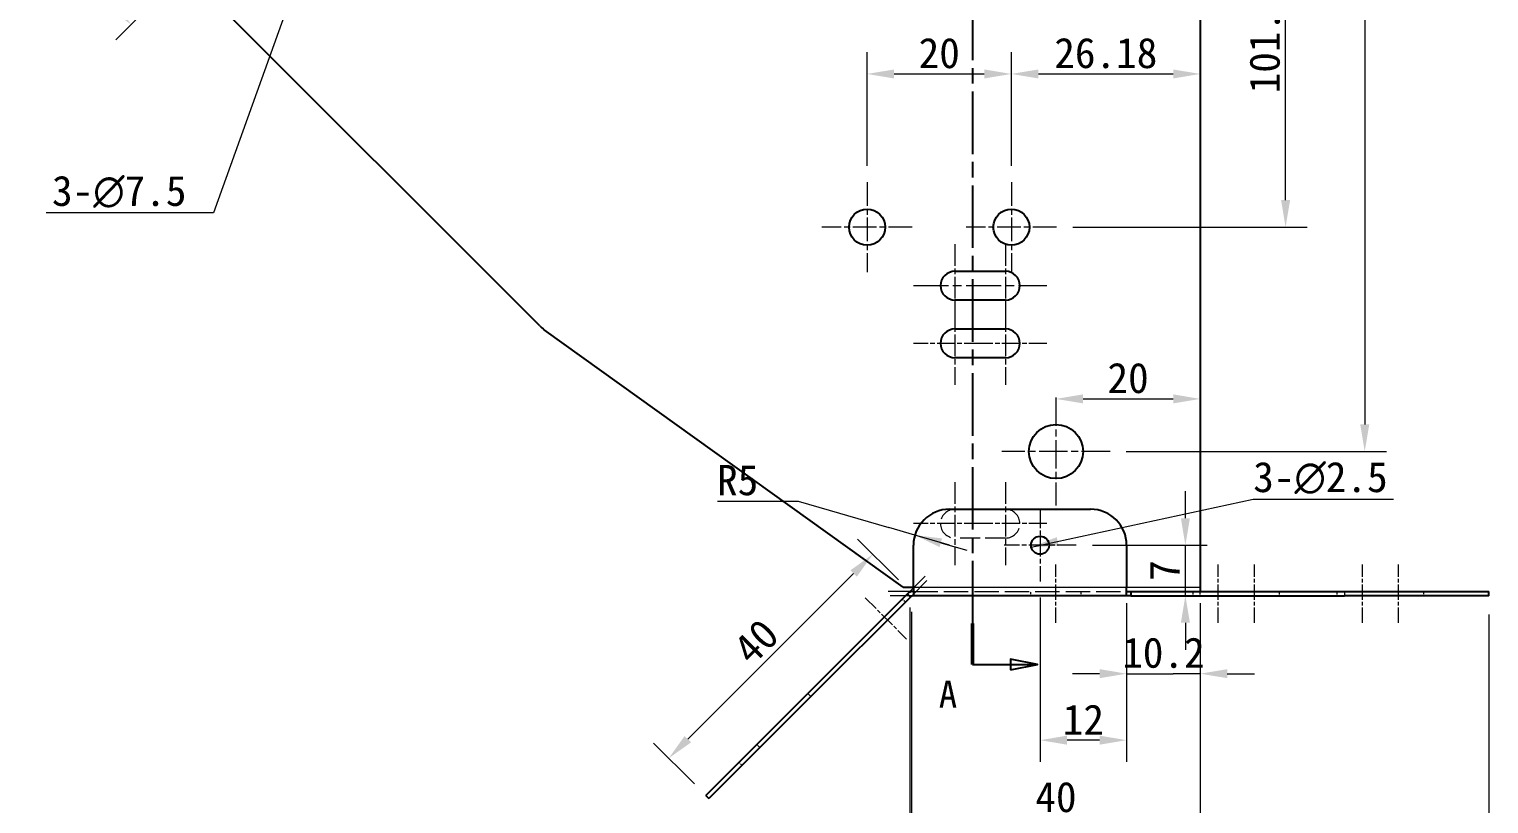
# Model space of a CAD drawing. Header units: millimetres. Extents: x 9 to 887, y 8 to 622.
# Drawn here: x 319.7 to 522, y 213.5 to 320.9 of the extents above; entities that cross this region are included whole.
import ezdxf

# ---------------------------------------------------------------- set-up
doc = ezdxf.new("R2010")
doc.units = ezdxf.units.MM
doc.header["$LTSCALE"] = 1.5
doc.linetypes.add('CHAIN', pattern=[0.3543, 0.2362, -0.0295, 0.0591, -0.0295])
doc.linetypes.add('DASHED', pattern=[0.2067, 0.1654, -0.0413])
for name, color, linetype, lineweight, true_color in [('中心标记 (ISO)', 1, 'CHAIN', 18, 0xff0000), ('中心线 (ISO)', 1, 'CHAIN', 18, 0xff0000), ('剖切线 (ISO)', 7, 'CHAIN', 25, 0x008000), ('尺寸 (ISO)', 7, 'Continuous', 18, 0x008000), ('符号 (ISO)', 7, 'Continuous', 18, 0x008000), ('隐藏 (ISO)', 5, 'DASHED', 18, 0x0000ff), ('隐藏窄的 (ISO)', 5, 'DASHED', 18, 0x0000ff)]:
    doc.layers.add(name, color=color, linetype=linetype, lineweight=lineweight, true_color=true_color)
doc.layers.add('可见 (ISO)', color=7, linetype='Continuous', lineweight=25)
doc.layers.add('可见窄的 (ISO)', color=7, linetype='Continuous', lineweight=18)
doc.styles.add('HZ_33', font='simfang.ttf')
doc.styles.add('最新国标', font='simfang.ttf')
doc.dimstyles.new('默认 (GB)', dxfattribs={"dimscale": 1.5, "dimtxt": 2.8, "dimasz": 2.5, "dimexe": 2, "dimexo": 1.5, "dimgap": 0.5, "dimtad": 1, "dimtoh": 1, "dimdsep": 46, "dimtxsty": '最新国标', "dimcen": 0.09, "dimdle": 10, "dimclrd": 256, "dimclre": 256, "dimclrt": 256, "dimaunit": 1, "dimadec": 3, "dimazin": 2, "dimtfac": 0.535714, "dimtdec": 3, "dimtmove": 0, "dimatfit": 3, "dimfxl": 0, "dimtolj": 1, "dimlwd": -1, "dimlwe": -1, "dimarcsym": 0})
doc.dimstyles.new('默认 (GB)$7', dxfattribs={"dimscale": 1.5, "dimtxt": 2.8, "dimasz": 2.5, "dimexe": 2, "dimexo": 1.5, "dimgap": 0.5, "dimtad": 1, "dimtoh": 1, "dimdsep": 46, "dimtxsty": '最新国标', "dimcen": 0.09, "dimdle": 10, "dimclrd": 256, "dimclre": 256, "dimclrt": 256, "dimaunit": 1, "dimadec": 3, "dimazin": 2, "dimtfac": 0.535714, "dimtdec": 3, "dimtmove": 0, "dimatfit": 3, "dimfxl": 0, "dimtolj": 1, "dimlwd": -1, "dimlwe": -1, "dimarcsym": 0})

# ---------------------------------------------------------------- blocks, each defined once
blk = doc.blocks.new('二维转换剖视图0')
at = {"layer": '剖切线 (ISO)', "linetype": 'CHAIN', "ltscale": 16.32955}
blk.add_line((300.33, 268.92), (300.33, 155.21), dxfattribs=at)
at = {"layer": '剖切线 (ISO)', "linetype": 'Continuous', "lineweight": 50}
for p, q in [((300.33, 268.92), (300.33, 265.13)), ((300.33, 158.99), (300.33, 155.21))]:
    blk.add_line(p, q, dxfattribs=at)
at = {"layer": '剖切线 (ISO)', "linetype": 'Continuous'}
for p, q in [((300.33, 268.92), (303.83, 268.92)), ((306.33, 268.92), (303.83, 269.42)), ((303.83, 269.42), (303.83, 268.42)), ((303.83, 268.92), (306.33, 268.92)), ((303.83, 268.42), (306.33, 268.92)), ((300.33, 155.21), (303.83, 155.21)), ((306.33, 155.21), (303.83, 155.71)), ((303.83, 155.71), (303.83, 154.71)), ((303.83, 155.21), (306.33, 155.21)), ((303.83, 154.71), (306.33, 155.21))]:
    blk.add_line(p, q, dxfattribs=at)
at = {"layer": '剖切线 (ISO)', "linetype": 'Continuous', "flags": 128}
for points in [[(303.83, 268.42), (306.33, 268.92), (303.83, 269.42), (303.83, 268.42)], [(303.83, 154.71), (306.33, 155.21), (303.83, 155.71), (303.83, 154.71)]]:
    blk.add_lwpolyline(points, dxfattribs=at)
at = {"layer": '剖切线 (ISO)'}
for points in [[(303.83, 268.42), (306.33, 268.92), (303.83, 269.42), (303.83, 268.42)], [(303.83, 154.71), (306.33, 155.21), (303.83, 155.71), (303.83, 154.71)]]:
    blk.add_solid(points, dxfattribs=at)
at = {"layer": '剖切线 (ISO)', "char_height": 2.5, "attachment_point": 7, "style": 'HZ_33'}
for insert in [(297.4, 270.26), (297.2, 151.21)]:
    blk.add_mtext('A', dxfattribs=dict(at, insert=insert))
blk = doc.blocks.new('*D16')
at = {"layer": 'Defpoints', "color": 0, "transparency": 16777216}
for p in [(366.03, 353.71), (320.07, 336.03), (319.72, 335.68)]:
    blk.add_point(p, dxfattribs=at)
at = {"layer": '尺寸 (ISO)', "color": 116, "true_color": 0x00803f, "transparency": 16777216}
for p, q in [((364.44, 352.11), (331.74, 319.42)), ((331.21, 324.19), (322.37, 333.03))]:
    blk.add_line(p, q, dxfattribs=at)
for points in [[(322.81, 333.47), (321.93, 332.59), (319.72, 335.68)], [(331.65, 324.63), (330.76, 323.75), (333.86, 321.54)]]:
    blk.add_solid(points, dxfattribs=at)
at = {"layer": '尺寸 (ISO)', "transparency": 16777216, "insert": (328.82, 330.64), "char_height": 4.2, "attachment_point": 5, "rotation": 315, "style": '最新国标'}
blk.add_mtext('\\A1;20', dxfattribs=at)
blk = doc.blocks.new('*D21')
at = {"layer": 'Defpoints', "color": 0, "transparency": 16777216}
for p in [(459.84, 244.34), (471.84, 243.54), (459.84, 222.31)]:
    blk.add_point(p, dxfattribs=at)
at = {"layer": '尺寸 (ISO)', "color": 116, "true_color": 0x00803f, "transparency": 16777216}
for p, q in [((459.84, 242.09), (459.84, 219.31)), ((471.84, 241.29), (471.84, 219.31)), ((468.09, 222.31), (463.59, 222.31))]:
    blk.add_line(p, q, dxfattribs=at)
for points in [[(463.59, 222.94), (463.59, 221.69), (459.84, 222.31)], [(468.09, 222.94), (468.09, 221.69), (471.84, 222.31)]]:
    blk.add_solid(points, dxfattribs=at)
at = {"layer": '尺寸 (ISO)', "transparency": 16777216, "insert": (465.84, 225.16), "char_height": 4.2, "attachment_point": 5, "style": '最新国标'}
blk.add_mtext('\\A1;12', dxfattribs=at)
blk = doc.blocks.new('*D22')
at = {"layer": 'Defpoints', "color": 0, "transparency": 16777216}
for p in [(471.84, 243.54), (482.04, 243.54), (482.04, 231.53)]:
    blk.add_point(p, dxfattribs=at)
at = {"layer": '尺寸 (ISO)', "color": 116, "true_color": 0x00803f, "transparency": 16777216}
for p, q in [((471.84, 241.29), (471.84, 228.53)), ((482.04, 241.29), (482.04, 228.53)), ((468.09, 231.53), (464.34, 231.53)), ((471.84, 231.53), (475.59, 231.53)), ((475.59, 231.53), (478.29, 231.53)), ((482.04, 231.53), (478.29, 231.53)), ((485.79, 231.53), (489.54, 231.53))]:
    blk.add_line(p, q, dxfattribs=at)
for points in [[(468.09, 232.16), (468.09, 230.91), (471.84, 231.53)], [(485.79, 232.16), (485.79, 230.91), (482.04, 231.53)]]:
    blk.add_solid(points, dxfattribs=at)
at = {"layer": '尺寸 (ISO)', "transparency": 16777216, "insert": (476.94, 234.42), "char_height": 4.2, "attachment_point": 5, "style": '最新国标'}
blk.add_mtext('\\A1;10.2', dxfattribs=at)
blk = doc.blocks.new('*D24')
at = {"layer": 'Defpoints', "color": 0, "transparency": 16777216}
for p in [(442.04, 374.84), (469.54, 262.34), (504.84, 262.34)]:
    blk.add_point(p, dxfattribs=at)
at = {"layer": '尺寸 (ISO)', "color": 116, "true_color": 0x00803f, "transparency": 16777216}
for p, q in [((444.29, 374.84), (507.84, 374.84)), ((504.84, 371.09), (504.84, 266.09)), ((471.79, 262.34), (507.84, 262.34))]:
    blk.add_line(p, q, dxfattribs=at)
for points in [[(504.22, 371.09), (505.47, 371.09), (504.84, 374.84)], [(504.22, 266.09), (505.47, 266.09), (504.84, 262.34)]]:
    blk.add_solid(points, dxfattribs=at)
at = {"layer": '尺寸 (ISO)', "transparency": 16777216, "insert": (501.96, 343.59), "char_height": 4.2, "attachment_point": 5, "rotation": 90, "style": '最新国标'}
blk.add_mtext('\\A1;112.5', dxfattribs=at)
blk = doc.blocks.new('*D25')
at = {"layer": 'Defpoints', "color": 0, "transparency": 16777216}
for p in [(482.04, 292.63), (482.04, 269.63), (462.04, 262.34)]:
    blk.add_point(p, dxfattribs=at)
at = {"layer": '尺寸 (ISO)', "color": 116, "true_color": 0x00803f, "transparency": 16777216}
blk.add_line((465.79, 269.63), (478.29, 269.63), dxfattribs=at)
for points in [[(465.79, 270.26), (465.79, 269.01), (462.04, 269.63)], [(478.29, 270.26), (478.29, 269.01), (482.04, 269.63)]]:
    blk.add_solid(points, dxfattribs=at)
at = {"layer": '尺寸 (ISO)', "transparency": 16777216, "insert": (472.04, 272.51), "char_height": 4.2, "attachment_point": 5, "style": '最新国标'}
blk.add_mtext('\\A1;20', dxfattribs=at)
blk = doc.blocks.new('*D26')
at = {"layer": 'Defpoints', "color": 0, "transparency": 16777216}
for p in [(464.84, 249.34), (479.98, 249.34), (471.84, 242.34)]:
    blk.add_point(p, dxfattribs=at)
at = {"layer": '尺寸 (ISO)', "color": 116, "true_color": 0x00803f, "transparency": 16777216}
for p, q in [((479.98, 253.09), (479.98, 256.84)), ((467.09, 249.34), (482.98, 249.34)), ((479.98, 242.34), (479.98, 249.34)), ((474.09, 242.34), (482.98, 242.34)), ((479.98, 238.59), (479.98, 234.84))]:
    blk.add_line(p, q, dxfattribs=at)
for points in [[(479.36, 253.09), (480.61, 253.09), (479.98, 249.34)], [(479.36, 238.59), (480.61, 238.59), (479.98, 242.34)]]:
    blk.add_solid(points, dxfattribs=at)
at = {"layer": '尺寸 (ISO)', "transparency": 16777216, "insert": (477.11, 245.84), "char_height": 4.2, "attachment_point": 5, "rotation": 90, "style": '最新国标'}
blk.add_mtext('\\A1;7', dxfattribs=at)
blk = doc.blocks.new('*D28')
at = {"layer": 'Defpoints', "color": 0, "transparency": 16777216}
for p in [(441.79, 242.94), (522.04, 242), (522.04, 199.33)]:
    blk.add_point(p, dxfattribs=at)
at = {"layer": '尺寸 (ISO)', "color": 116, "true_color": 0x00803f, "transparency": 16777216}
for p, q in [((441.79, 240.69), (441.79, 196.33)), ((522.04, 239.75), (522.04, 196.33)), ((445.54, 199.33), (518.29, 199.33))]:
    blk.add_line(p, q, dxfattribs=at)
for points in [[(445.54, 199.95), (445.54, 198.7), (441.79, 199.33)], [(518.29, 199.95), (518.29, 198.7), (522.04, 199.33)]]:
    blk.add_solid(points, dxfattribs=at)
at = {"layer": '尺寸 (ISO)', "transparency": 16777216, "insert": (482.04, 202.21), "char_height": 4.2, "attachment_point": 5, "style": '最新国标'}
blk.add_mtext('\\A1;80.25', dxfattribs=at)
blk = doc.blocks.new('*D55')
at = {"layer": 'Defpoints', "color": 0, "transparency": 16777216}
for p in [(442.49, 250.74), (447.29, 249.34)]:
    blk.add_point(p, dxfattribs=at)
at = {"layer": '尺寸 (ISO)', "color": 116, "true_color": 0x00803f, "transparency": 16777216}
for p, q in [((415.14, 255.46), (426.32, 255.46)), ((426.32, 255.46), (438.89, 251.79)), ((442.49, 250.74), (438.89, 251.79)), ((447.29, 249.34), (442.49, 250.74)), ((446.09, 249.69), (449.69, 248.64))]:
    blk.add_line(p, q, dxfattribs=at)
blk.add_solid([(446.26, 250.29), (445.91, 249.09), (442.49, 250.74)], dxfattribs=at)
at = {"layer": '尺寸 (ISO)', "transparency": 16777216, "insert": (417.92, 258.34), "char_height": 4.2, "attachment_point": 5, "style": '最新国标'}
blk.add_mtext('\\A1;R5', dxfattribs=at)
blk = doc.blocks.new('*D66')
at = {"layer": 'Defpoints', "color": 0, "transparency": 16777216}
for p in [(441.79, 242.94), (408.36, 219.8), (413.51, 214.65)]:
    blk.add_point(p, dxfattribs=at)
at = {"layer": '尺寸 (ISO)', "color": 116, "true_color": 0x00803f, "transparency": 16777216}
for p, q in [((440.2, 244.53), (434.53, 250.2)), ((434, 245.43), (411.02, 222.45)), ((411.92, 216.24), (406.24, 221.92))]:
    blk.add_line(p, q, dxfattribs=at)
for points in [[(433.56, 245.87), (434.44, 244.99), (436.65, 248.08)], [(410.57, 222.89), (411.46, 222.01), (408.36, 219.8)]]:
    blk.add_solid(points, dxfattribs=at)
at = {"layer": '尺寸 (ISO)', "transparency": 16777216, "insert": (420.47, 235.97), "char_height": 4.2, "attachment_point": 5, "rotation": 45, "style": '最新国标'}
blk.add_mtext('\\A1;40', dxfattribs=at)
blk = doc.blocks.new('*D69')
at = {"layer": 'Defpoints', "color": 0, "transparency": 16777216}
for p in [(482.04, 314.69), (482.04, 312.2), (455.86, 299.69)]:
    blk.add_point(p, dxfattribs=at)
at = {"layer": '尺寸 (ISO)', "color": 116, "true_color": 0x00803f, "transparency": 16777216}
for p, q in [((455.86, 301.94), (455.86, 317.69)), ((459.61, 314.69), (478.29, 314.69))]:
    blk.add_line(p, q, dxfattribs=at)
for points in [[(459.61, 315.31), (459.61, 314.06), (455.86, 314.69)], [(478.29, 315.31), (478.29, 314.06), (482.04, 314.69)]]:
    blk.add_solid(points, dxfattribs=at)
at = {"layer": '尺寸 (ISO)', "transparency": 16777216, "insert": (468.95, 317.57), "char_height": 4.2, "attachment_point": 5, "style": '最新国标'}
blk.add_mtext('\\A1;26.18', dxfattribs=at)
blk = doc.blocks.new('*D70')
at = {"layer": 'Defpoints', "color": 0, "transparency": 16777216}
for p in [(455.86, 314.69), (435.86, 299.69), (455.86, 299.69)]:
    blk.add_point(p, dxfattribs=at)
at = {"layer": '尺寸 (ISO)', "color": 116, "true_color": 0x00803f, "transparency": 16777216}
for p, q in [((435.86, 301.94), (435.86, 317.69)), ((455.86, 301.94), (455.86, 317.69)), ((439.61, 314.69), (452.11, 314.69))]:
    blk.add_line(p, q, dxfattribs=at)
for points in [[(439.61, 315.31), (439.61, 314.06), (435.86, 314.69)], [(452.11, 315.31), (452.11, 314.06), (455.86, 314.69)]]:
    blk.add_solid(points, dxfattribs=at)
at = {"layer": '尺寸 (ISO)', "transparency": 16777216, "insert": (445.86, 317.56), "char_height": 4.2, "attachment_point": 5, "style": '最新国标'}
blk.add_mtext('\\A1;20', dxfattribs=at)
blk = doc.blocks.new('*D71')
at = {"layer": 'Defpoints', "color": 0, "transparency": 16777216}
for p in [(493.87, 394.84), (493.87, 394.84), (462.11, 293.44)]:
    blk.add_point(p, dxfattribs=at)
at = {"layer": '尺寸 (ISO)', "color": 116, "true_color": 0x00803f, "transparency": 16777216}
for p, q in [((493.87, 297.19), (493.87, 391.09)), ((464.36, 293.44), (496.87, 293.44))]:
    blk.add_line(p, q, dxfattribs=at)
for points in [[(493.25, 391.09), (494.5, 391.09), (493.87, 394.84)], [(493.25, 297.19), (494.5, 297.19), (493.87, 293.44)]]:
    blk.add_solid(points, dxfattribs=at)
at = {"layer": '尺寸 (ISO)', "transparency": 16777216, "insert": (490.99, 319.14), "char_height": 4.2, "attachment_point": 5, "rotation": 90, "style": '最新国标'}
blk.add_mtext('\\A1;101.4', dxfattribs=at)
blk = doc.blocks.new('*D72')
at = {"layer": 'Defpoints', "color": 0, "transparency": 16777216}
for p in [(482.04, 243.54), (442.04, 242.34), (482.04, 211.54)]:
    blk.add_point(p, dxfattribs=at)
at = {"layer": '尺寸 (ISO)', "color": 116, "true_color": 0x00803f, "transparency": 16777216}
for p, q in [((482.04, 241.29), (482.04, 208.54)), ((442.04, 240.09), (442.04, 208.54)), ((445.79, 211.54), (478.29, 211.54))]:
    blk.add_line(p, q, dxfattribs=at)
for points in [[(445.79, 212.16), (445.79, 210.91), (442.04, 211.54)], [(478.29, 212.16), (478.29, 210.91), (482.04, 211.54)]]:
    blk.add_solid(points, dxfattribs=at)
at = {"layer": '尺寸 (ISO)', "transparency": 16777216, "insert": (462.04, 214.41), "char_height": 4.2, "attachment_point": 5, "style": '最新国标'}
blk.add_mtext('\\A1;40', dxfattribs=at)

msp = doc.modelspace()

# ---------------------------------------------------------------- linework, layer by layer
at = {"layer": '中心标记 (ISO)', "ltscale": 9.259962}
for p, q in [((435.8598, 299.6865), (435.8598, 287.1865)), ((455.8598, 299.6865), (455.8598, 287.1865)), ((442.1098, 293.4365), (429.6098, 293.4365)), ((462.1098, 293.4365), (449.6098, 293.4365))]:
    msp.add_line(p, q, dxfattribs=at)
at = {"layer": '中心标记 (ISO)', "ltscale": 8.519156}
for p, q in [((448.0411, 291.0865), (448.0411, 279.5865)), ((455.0411, 291.0865), (455.0411, 279.5865)), ((448.0411, 283.0865), (448.0411, 271.5865)), ((455.0411, 283.0865), (455.0411, 271.5865)), ((448.0411, 258.0865), (448.0411, 246.5865)), ((455.0411, 258.0865), (455.0411, 246.5865))]:
    msp.add_line(p, q, dxfattribs=at)
at = {"layer": '中心标记 (ISO)', "ltscale": 7.037547}
for p, q in [((451.7911, 277.3365), (442.2911, 277.3365)), ((460.7911, 277.3365), (451.2911, 277.3365)), ((451.7911, 252.3365), (442.2911, 252.3365)), ((460.7911, 252.3365), (451.2911, 252.3365))]:
    msp.add_line(p, q, dxfattribs=at)
at = {"layer": '中心标记 (ISO)', "ltscale": 11.111974}
for p, q in [((462.0411, 269.8365), (462.0411, 254.8365)), ((469.5411, 262.3365), (454.5411, 262.3365))]:
    msp.add_line(p, q, dxfattribs=at)
at = {"layer": '中心标记 (ISO)', "ltscale": 7.407949}
for p, q in [((459.8411, 254.3365), (459.8411, 244.3365)), ((464.8411, 249.3365), (454.8411, 249.3365))]:
    msp.add_line(p, q, dxfattribs=at)
at = {"layer": '中心线 (ISO)', "ltscale": 13.704791}
msp.add_line((442.2911, 285.3365), (460.7911, 285.3365), dxfattribs=at)
at = {"layer": '中心线 (ISO)', "ltscale": 6.00042}
for p, q in [((462.0411, 238.5865), (462.0411, 246.6865)), ((484.5411, 238.5865), (484.5411, 246.6865)), ((489.5411, 238.5865), (489.5411, 246.6865)), ((504.5411, 238.5865), (504.5411, 246.6865)), ((509.5411, 238.5865), (509.5411, 246.6865)), ((435.6053, 242.0526), (441.3329, 236.3251))]:
    msp.add_line(p, q, dxfattribs=at)
at = {"layer": '可见 (ISO)'}
for p, q in [((482.0411, 393.6365), (482.0411, 243.5365)), ((390.487, 279.7484), (330.6717, 339.5637)), ((448.0411, 287.3365), (455.0411, 287.3365)), ((455.0411, 283.3365), (448.0411, 283.3365)), ((440.8411, 243.5365), (391.1076, 279.2215)), ((448.0411, 279.3365), (455.0411, 279.3365)), ((455.0411, 275.3365), (448.0411, 275.3365)), ((447.2896, 254.3365), (466.8411, 254.3365)), ((442.2896, 243.5365), (442.2896, 249.3365)), ((471.8411, 249.3365), (471.8411, 243.5365)), ((440.8411, 243.5365), (442.2896, 243.5365)), ((442.2896, 243.5365), (442.2896, 242.3365)), ((471.8411, 242.3365), (471.8411, 243.5365)), ((471.8411, 242.9365), (472.4411, 242.9365)), ((472.4411, 242.9365), (472.4411, 242.3365)), ((472.4411, 242.9365), (502.0411, 242.9365)), ((482.0411, 243.5365), (482.0411, 242.9365)), ((502.0411, 242.9365), (522.0411, 242.9365)), ((522.0411, 242.3365), (522.0411, 242.9365)), ((441.4411, 242.585), (427.6504, 228.7944)), ((441.8653, 242.1608), (428.0747, 228.3701)), ((441.8653, 242.1608), (441.4411, 242.585)), ((471.8411, 242.3365), (442.2896, 242.3365)), ((472.4411, 242.3365), (471.8411, 242.3365)), ((472.4411, 242.3365), (502.0411, 242.3365)), ((522.0411, 242.3365), (502.0411, 242.3365)), ((413.5083, 214.6522), (427.6504, 228.7944)), ((428.0747, 228.3701), (413.9325, 214.228)), ((413.5083, 214.6522), (413.9325, 214.228))]:
    msp.add_line(p, q, dxfattribs=at)
for centre, radius in [((435.8598, 293.4365), 2.5), ((455.8598, 293.4365), 2.5), ((462.0411, 262.3365), 3.75), ((459.8411, 249.3365), 1.25)]:
    msp.add_circle(centre, radius, dxfattribs=at)
for centre, radius, start, end in [((448.0411, 285.3365), 2, 90, 270), ((455.0411, 285.3365), 2, 270, 90), ((394.0225, 283.284), 5, 225, 234.339582), ((448.0411, 277.3365), 2, 90, 270), ((455.0411, 277.3365), 2, 270, 90), ((447.2896, 249.3365), 5, 90, 180), ((466.8411, 249.3365), 5, 0, 90), ((442.2896, 241.7365), 1.2, 90, 135), ((442.2896, 241.7365), 0.6, 90, 135)]:
    msp.add_arc(centre, radius, start, end, dxfattribs=at)
at = {"layer": '可见窄的 (ISO)'}
for p, q in [((442.2896, 243.5365), (471.8411, 243.5365)), ((471.8411, 243.5365), (482.0411, 243.5365)), ((502.0411, 242.9365), (502.0411, 242.3365)), ((428.0747, 228.3701), (427.6504, 228.7944))]:
    msp.add_line(p, q, dxfattribs=at)
at = {"layer": '尺寸 (ISO)'}
for p, q in [((441.7925, 242.9365), (443.9138, 245.0578)), ((441.7925, 242.9365), (443.9138, 245.0578)), ((441.7925, 242.9365), (438.7925, 242.9365)), ((441.7925, 242.9365), (438.7925, 242.9365)), ((442.0411, 242.3365), (444.1624, 244.4578)), ((442.0411, 242.3365), (439.0411, 242.3365))]:
    msp.add_line(p, q, dxfattribs=at)
at = {"layer": '隐藏 (ISO)', "ltscale": 11.288502}
msp.add_line((455.0411, 250.3365), (448.0411, 250.3365), dxfattribs=at)
at = {"layer": '隐藏 (ISO)', "ltscale": 13.615993}
msp.add_line((442.2896, 242.9365), (471.8411, 242.9365), dxfattribs=at)
at = {"layer": '隐藏 (ISO)', "ltscale": 0.761779}
for p, q in [((458.5411, 242.3365), (458.5411, 242.9365)), ((465.5411, 242.3365), (465.5411, 242.9365)), ((481.0411, 242.3365), (481.0411, 242.9365)), ((482.0411, 242.3365), (482.0411, 242.9365)), ((493.0411, 242.3365), (493.0411, 242.9365)), ((501.0411, 242.3365), (501.0411, 242.9365)), ((513.0411, 242.3365), (513.0411, 242.9365)), ((440.7319, 241.8759), (441.1561, 241.4516)), ((418.1044, 219.2484), (418.5287, 218.8242))]:
    msp.add_line(p, q, dxfattribs=at)
at = {"layer": '隐藏 (ISO)', "ltscale": 10.132536}
for centre, start, end in [((448.0411, 252.3365), 90, 270), ((455.0411, 252.3365), 270, 90)]:
    msp.add_arc(centre, 2, start, end, dxfattribs=at)
at = {"layer": '隐藏窄的 (ISO)', "ltscale": 0.761779}
for p, q in [((484.5411, 242.3365), (484.5411, 242.9365)), ((489.5411, 242.3365), (489.5411, 242.9365)), ((504.5411, 242.3365), (504.5411, 242.9365)), ((509.5411, 242.3365), (509.5411, 242.9365)), ((438.6813, 238.9767), (438.257, 239.401)), ((420.5793, 221.7233), (421.0036, 221.299))]:
    msp.add_line(p, q, dxfattribs=at)

# ---------------------------------------------------------------- block references
at = {"layer": '剖切线 (ISO)', "xscale": 1.5, "yscale": 1.5, "zscale": 1.5}
msp.add_blockref('二维转换剖视图0', (0, 0), dxfattribs=at)

# ---------------------------------------------------------------- texts
at = {"layer": '符号 (ISO)', "char_height": 4.2, "width": 20.630315, "line_spacing_factor": 0.49, "style": '最新国标'}
for s, insert, attachment_point in [('3-\\fAIGDT|b0|i0;{\\H4.2000;n}\\fFangSong|b0|i0;{\\H4.2000;7.5}', (341.5141, 296.1114), 9), ('3-\\fAIGDT|b0|i0;{\\H4.2000;n}\\fFangSong|b0|i0;{\\H4.2000;2.5}', (489.3875, 256.4322), 7)]:
    msp.add_mtext(s, dxfattribs=dict(at, insert=insert, attachment_point=attachment_point))

# ---------------------------------------------------------------- dimensions: what is measured, and where the dimension line sits
at = {"layer": '尺寸 (ISO)', "color": 116, "true_color": 0x00803f}
for base, p1, p2, angle, override, picture, middle in [((493.8737, 394.8365), (462.1098, 293.4365), (493.8737, 394.8365), 90, {"dimgap": 0.5, "dimtoh": 0, "dimdec": 2, "dimse2": 1, "dimtol": 0, "dimlim": 0, "dimtp": 0, "dimtm": 0, "dimtdec": 3, "dimtofl": 0, "dimatfit": 1}, '*D71', (493.8737, 319.1365)), ((504.8411, 262.3365), (442.0411, 374.8365), (469.5411, 262.3365), 90, {"dimgap": 0.5, "dimtoh": 0, "dimdec": 2, "dimtol": 0, "dimlim": 0, "dimtp": 0, "dimtm": 0, "dimtdec": 3, "dimtofl": 0, "dimatfit": 1}, '*D24', (504.8411, 343.5865)), ((319.7159, 335.6789), (366.0271, 353.7058), (320.0651, 336.0282), 135, {"dimgap": 0.5, "dimtoh": 0, "dimdec": 2, "dimse2": 1, "dimtol": 0, "dimlim": 0, "dimtp": 0, "dimtm": 0, "dimtdec": 3, "dimtofl": 0, "dimatfit": 1}, '*D16', (326.787, 328.6078)), ((455.8598, 314.6865), (435.8598, 299.6865), (455.8598, 299.6865), 180, {"dimgap": 0.5, "dimtoh": 0, "dimdec": 2, "dimtol": 0, "dimlim": 0, "dimtp": 0, "dimtm": 0, "dimtdec": 3, "dimtofl": 0, "dimatfit": 1}, '*D70', (445.8598, 314.6865)), ((482.0411, 314.6865), (455.8598, 299.6865), (482.0411, 312.2001), 180, {"dimgap": 0.5, "dimtoh": 0, "dimdec": 2, "dimse2": 1, "dimtol": 0, "dimlim": 0, "dimtp": 0, "dimtm": 0, "dimtdec": 3, "dimtofl": 0, "dimatfit": 1}, '*D69', (468.9504, 314.6865)), ((482.0411, 269.6329), (462.0411, 262.3365), (482.0411, 292.6344), 180, {"dimgap": 0.5, "dimtoh": 0, "dimdec": 2, "dimse1": 1, "dimse2": 1, "dimtol": 0, "dimlim": 0, "dimtp": 0, "dimtm": 0, "dimtdec": 3, "dimtofl": 0, "dimatfit": 1}, '*D25', (472.0411, 269.6329)), ((479.9804, 249.3365), (471.8411, 242.3365), (464.8411, 249.3365), 90, {"dimgap": 0.5, "dimtoh": 0, "dimdec": 2, "dimtol": 0, "dimlim": 0, "dimtp": 0, "dimtm": 0, "dimtdec": 3, "dimtofl": 1, "dimatfit": 1}, '*D26', (479.9804, 245.8365)), ((408.3644, 219.7961), (441.7925, 242.9365), (413.5083, 214.6522), 225, {"dimgap": 0.5, "dimtoh": 0, "dimdec": 2, "dimtol": 0, "dimlim": 0, "dimtp": 0, "dimtm": 0, "dimtdec": 3, "dimtofl": 0, "dimatfit": 1}, '*D66', (422.5065, 233.9382)), ((482.0411, 211.5365), (442.0411, 242.3365), (482.0411, 243.5365), 180, {"dimgap": 0.5, "dimtoh": 0, "dimdec": 2, "dimtol": 0, "dimlim": 0, "dimtp": 0, "dimtm": 0, "dimtdec": 3, "dimtofl": 0, "dimatfit": 1}, '*D72', (462.0411, 211.5365)), ((459.8411, 222.3111), (471.8411, 243.5365), (459.8411, 244.3365), 180, {"dimgap": 0.5, "dimtoh": 0, "dimdec": 2, "dimtol": 0, "dimlim": 0, "dimtp": 0, "dimtm": 0, "dimtdec": 3, "dimtofl": 0, "dimatfit": 1}, '*D21', (465.8411, 222.3111)), ((482.0411, 231.5332), (471.8411, 243.5365), (482.0411, 243.5365), 180, {"dimgap": 0.5, "dimtoh": 0, "dimdec": 2, "dimtol": 0, "dimlim": 0, "dimtp": 0, "dimtm": 0, "dimtdec": 3, "dimtofl": 0}, '*D22', (476.9411, 231.5332))]:
    dim = msp.add_linear_dim(base=base, p1=p1, p2=p2, angle=angle, dimstyle='默认 (GB)', override=override, dxfattribs=at)
    dim.commit()
    dim.dimension.update_dxf_attribs({"geometry": picture, "text_midpoint": middle, "dimtype": 160})
dim = msp.add_radius_dim(center=(447.2896, 249.3365), mpoint=(442.4901, 250.7382), dimstyle='默认 (GB)', override={"dimgap": 0.5, "dimtih": 1, "dimdec": 2, "dimlfac": 1, "dimcen": 0, "dimtol": 0, "dimlim": 0, "dimtp": 0, "dimtm": 0, "dimtdec": 3}, dxfattribs=at)
dim.commit()
dim.dimension.update_dxf_attribs({"geometry": '*D55', "text_midpoint": (417.9221, 255.4616), "dimtype": 164})
dim = msp.add_linear_dim(base=(522.0411, 199.3287), p1=(441.7925, 242.9365), p2=(522.0411, 241.998), dimstyle='默认 (GB)', override={"dimgap": 0.5, "dimtoh": 0, "dimdec": 2, "dimtol": 0, "dimlim": 0, "dimtp": 0, "dimtm": 0, "dimtdec": 3, "dimtofl": 0, "dimatfit": 1}, dxfattribs=at)
dim.commit()
dim.dimension.update_dxf_attribs({"geometry": '*D28', "text_midpoint": (482.0411, 199.3287), "dimtype": 160})

# ---------------------------------------------------------------- leaders
at = {"layer": '符号 (ISO)', "annotation_type": 0, "has_hookline": 1, "text_width": 19.4535}
for points, hookline_direction in [([(364.8694, 350.139), (345.2641, 295.4114), (341.5141, 295.4114)], 1), ([(458.6202, 249.0681), (489.3875, 255.7322)], 0)]:
    msp.add_leader(points, dimstyle='默认 (GB)$7', override={"dimgap": 0, "dimtad": 1}, dxfattribs=dict(at, hookline_direction=hookline_direction))

doc.saveas('drawing.dxf')
